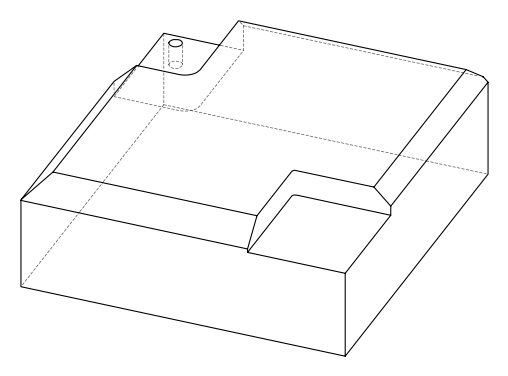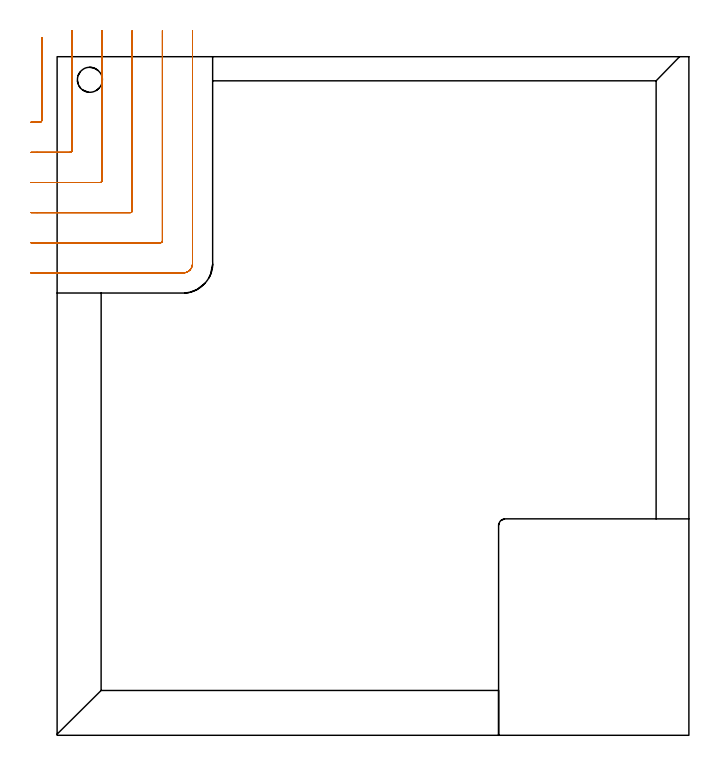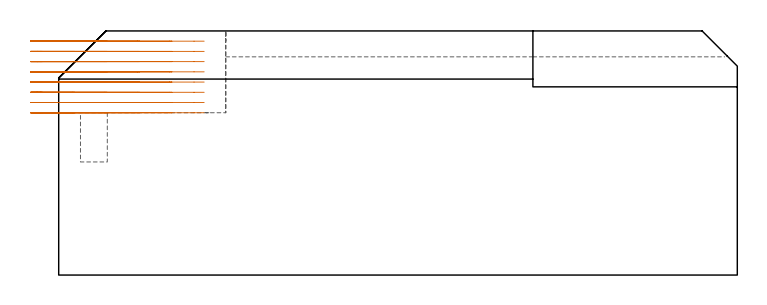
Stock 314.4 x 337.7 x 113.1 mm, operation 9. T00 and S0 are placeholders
(PLAN: 9 operations, 5 tool changes, 161.1 min)
(1 SPOT_DRILL | STEP1POCKET | NXT0321_9005460120000 | 0.04 min | 4180 mm3)
(2 DRILL_BLIND_HOLE_INTO_CENTER | STEP1POCKET | UGT0301_225 | 0.11 min | 2167 mm3)
(3 MILL_ROUGH_BLIND_HOLE_CONTOUR | STEP1POCKET | NXT0201_013 | Spiral | 0.29 min | 912 mm3)
(4 AREA_MILL | FG_CHAMFER_SURFACE | UGT0205_001 | 13.8 min | 56492 mm3)
(5 AREA_MILL_1 | FG_CHAMFER_SURFACE_1 | UGT0205_001 | 11.15 min | 31540 mm3)
(6 AREA_MILL_2 | FG_CHAMFER_SURFACE_2 | UGT0205_001 | 9.27 min | 16650 mm3)
(7 AREA_MILL_3 | FG_CHAMFER_SURFACE_3 | UGT0205_001 | 13.75 min | 51274 mm3)
(8 MILL_CORNER_NOTCH_RECTANGULAR | CORNER_NOTCH_RECTANGULAR | NXT0201_008 | Follow Part, ap 1.5, ae 75% | 99.42 min | 261088 mm3)
(9 MILL_CORNER_NOTCH_RECTANGULAR_1 | CORNER_NOTCH_RECTANGULAR_1 | UGT0201_094 | Follow Part, ap 5, ae 75% | 13.3 min | 336327 mm3)
(TOOL NXT0321_9005460120000 | NC Spot Drill, 142deg, 12mm, Carbide, Uncoated | D12 PA142 FL30 Z2)
(TOOL UGT0301_225 | Twist Drill 11.4 mm | D11.4 PA118 FL92 Z2)
(TOOL NXT0201_013 | ENDMILL 10mm | D10 FL30 Z4)
(TOOL UGT0205_001 | Chamfer Mill 20 x 3 x 45 deg. | D20 FL50 Z2)
(TOOL NXT0201_008 | ENDMILL 6mm [2P460-0600-NA 1630] | D6 FL26 Z6)
(TOOL UGT0201_094 | End mill 20 mm | D20 FL38 Z4)
(OP 9 MILL_CORNER_NOTCH_RECTANGULAR_1)
G17 G21 G94 G90
T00 M6
G54
G17 G0 G90 X-13. Y305.1 S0 M3
G43 Z123.1 H0
Z108.362
G94 G1 X-10. F250.
X-8.594 F500.
G3 X-7.6 Y306.094 R1.
G1 Y344.199
Y347.199 F250.
G0 Z123.1
X-13. Y290.1
Z108.362
G1 X-10.
X6.406 F500.
G3 X7.4 Y291.094 R1.
G1 Y347.7
Y350.7 F250.
G0 Z123.1
X-13. Y275.1
Z108.362
G1 X-10.
X21.405 F500.
G3 X22.4 Y276.095 R1.
G1 Y347.7
Y350.7 F250.
G0 Z123.1
X-13. Y260.1
Z108.362
G1 X-10.
X36.405 F500.
G3 X37.4 Y261.095 R1.
G1 Y347.7
Y350.7 F250.
G0 Z123.1
X-13. Y245.1
Z108.362
G1 X-10.
X51.405 F500.
G3 X52.4 Y246.095 R1.
G1 Y347.7
Y350.7 F250.
G0 Z123.1
X-13. Y230.1
Z108.362
G1 X-10.
X62.7 F500.
G3 X67.4 Y234.8 R4.7
G1 Y347.7
Y350.7 F250.
G0 Z123.1
X-13. Y305.1
Z103.625
G1 X-10.
X-8.594 F500.
G3 X-7.6 Y306.094 R1.
G1 Y344.199
Y347.199 F250.
G0 Z123.1
X-13. Y290.1
Z103.625
G1 X-10.
X6.406 F500.
G3 X7.4 Y291.094 R1.
G1 Y347.7
Y350.7 F250.
G0 Z123.1
X-13. Y275.1
Z103.625
G1 X-10.
X21.405 F500.
G3 X22.4 Y276.095 R1.
G1 Y347.7
Y350.7 F250.
G0 Z123.1
X-13. Y260.1
Z103.625
G1 X-10.
X36.405 F500.
G3 X37.4 Y261.095 R1.
G1 Y347.7
Y350.7 F250.
G0 Z123.1
X-13. Y245.1
Z103.625
G1 X-10.
X51.405 F500.
G3 X52.4 Y246.095 R1.
G1 Y347.7
Y350.7 F250.
G0 Z123.1
X-13. Y230.1
Z103.625
G1 X-10.
X62.7 F500.
G3 X67.4 Y234.8 R4.7
G1 Y347.7
Y350.7 F250.
G0 Z123.1
X-13. Y305.1
Z98.887
G1 X-10.
X-8.594 F500.
G3 X-7.6 Y306.094 R1.
G1 Y344.199
Y347.199 F250.
G0 Z123.1
X-13. Y290.1
Z98.887
G1 X-10.
X6.406 F500.
G3 X7.4 Y291.094 R1.
G1 Y347.7
Y350.7 F250.
G0 Z123.1
X-13. Y275.1
Z98.887
G1 X-10.
X21.405 F500.
G3 X22.4 Y276.095 R1.
G1 Y347.7
Y350.7 F250.
G0 Z123.1
X-13. Y260.1
Z98.887
G1 X-10.
X36.405 F500.
G3 X37.4 Y261.095 R1.
G1 Y347.7
Y350.7 F250.
G0 Z123.1
X-13. Y245.1
Z98.887
G1 X-10.
X51.405 F500.
G3 X52.4 Y246.095 R1.
G1 Y347.7
Y350.7 F250.
G0 Z123.1
X-13. Y230.1
Z98.887
G1 X-10.
X62.7 F500.
G3 X67.4 Y234.8 R4.7
G1 Y347.7
Y350.7 F250.
G0 Z123.1
X-13. Y305.1
Z94.15
G1 X-10.
X-8.594 F500.
G3 X-7.6 Y306.094 R1.
G1 Y344.199
Y347.199 F250.
G0 Z123.1
X-13. Y290.1
Z94.15
G1 X-10.
X6.406 F500.
G3 X7.4 Y291.094 R1.
G1 Y347.7
Y350.7 F250.
G0 Z123.1
X-13. Y275.1
Z94.15
G1 X-10.
X21.405 F500.
G3 X22.4 Y276.095 R1.
G1 Y347.7
Y350.7 F250.
G0 Z123.1
X-13. Y260.1
Z94.15
G1 X-10.
X36.405 F500.
G3 X37.4 Y261.095 R1.
G1 Y347.7
Y350.7 F250.
G0 Z123.1
X-13. Y245.1
Z94.15
G1 X-10.
X51.405 F500.
G3 X52.4 Y246.095 R1.
G1 Y347.7
Y350.7 F250.
G0 Z123.1
X-13. Y230.1
Z94.15
G1 X-10.
X62.7 F500.
G3 X67.4 Y234.8 R4.7
G1 Y347.7
Y350.7 F250.
G0 Z123.1
X-13. Y305.1
Z89.412
G1 X-10.
X-8.594 F500.
G3 X-7.6 Y306.094 R1.
G1 Y344.199
Y347.199 F250.
G0 Z123.1
X-13. Y290.1
Z89.412
G1 X-10.
X6.406 F500.
G3 X7.4 Y291.094 R1.
G1 Y347.7
Y350.7 F250.
G0 Z123.1
X-13. Y275.1
Z89.412
G1 X-10.
X21.405 F500.
G3 X22.4 Y276.095 R1.
G1 Y347.7
Y350.7 F250.
G0 Z123.1
X-13. Y260.1
Z89.412
G1 X-10.
X36.405 F500.
G3 X37.4 Y261.095 R1.
G1 Y347.7
Y350.7 F250.
G0 Z123.1
X-13. Y245.1
Z89.412
G1 X-10.
X51.405 F500.
G3 X52.4 Y246.095 R1.
G1 Y347.7
Y350.7 F250.
G0 Z123.1
X-13. Y230.1
Z89.412
G1 X-10.
X62.7 F500.
G3 X67.4 Y234.8 R4.7
G1 Y347.7
Y350.7 F250.
G0 Z123.1
X-13. Y305.1
Z84.675
G1 X-10.
X-8.594 F500.
G3 X-7.6 Y306.094 R1.
G1 Y344.199
Y347.199 F250.
G0 Z123.1
X-13. Y290.1
Z84.675
G1 X-10.
X6.406 F500.
G3 X7.4 Y291.094 R1.
G1 Y347.7
Y350.7 F250.
G0 Z123.1
X-13. Y275.1
Z84.675
G1 X-10.
X21.405 F500.
G3 X22.4 Y276.095 R1.
G1 Y347.7
Y350.7 F250.
G0 Z123.1
X-13. Y260.1
Z84.675
G1 X-10.
X36.405 F500.
G3 X37.4 Y261.095 R1.
G1 Y347.7
Y350.7 F250.
G0 Z123.1
X-13. Y245.1
Z84.675
G1 X-10.
X51.405 F500.
G3 X52.4 Y246.095 R1.
G1 Y347.7
Y350.7 F250.
G0 Z123.1
X-13. Y230.1
Z84.675
G1 X-10.
X62.7 F500.
G3 X67.4 Y234.8 R4.7
G1 Y347.7
Y350.7 F250.
G0 Z123.1
X-13. Y305.1
Z79.937
G1 X-10.
X-8.594 F500.
G3 X-7.6 Y306.094 R1.
G1 Y344.199
Y347.199 F250.
G0 Z123.1
X-13. Y290.1
Z79.937
G1 X-10.
X6.406 F500.
G3 X7.4 Y291.094 R1.
G1 Y347.7
Y350.7 F250.
G0 Z123.1
X-13. Y275.1
Z79.937
G1 X-10.
X21.405 F500.
G3 X22.4 Y276.095 R1.
G1 Y347.7
Y350.7 F250.
G0 Z123.1
X-13. Y260.1
Z79.937
G1 X-10.
X36.405 F500.
G3 X37.4 Y261.095 R1.
G1 Y347.7
Y350.7 F250.
G0 Z123.1
X-13. Y245.1
Z79.937
G1 X-10.
X51.405 F500.
G3 X52.4 Y246.095 R1.
G1 Y347.7
Y350.7 F250.
G0 Z123.1
X-13. Y230.1
Z79.937
G1 X-10.
X62.7 F500.
G3 X67.4 Y234.8 R4.7
G1 Y347.7
Y350.7 F250.
G0 Z123.1
X-13. Y305.1
Z75.2
G1 X-10.
X-8.594 F500.
G3 X-7.6 Y306.094 R1.
G1 Y344.199
Y347.199 F250.
G0 Z123.1
X-13. Y290.1
Z75.2
G1 X-10.
X6.406 F500.
G3 X7.4 Y291.094 R1.
G1 Y347.7
Y350.7 F250.
G0 Z123.1
X-13. Y275.1
Z75.2
G1 X-10.
X21.405 F500.
G3 X22.4 Y276.095 R1.
G1 Y347.7
Y350.7 F250.
G0 Z123.1
X-13. Y260.1
Z75.2
G1 X-10.
X36.405 F500.
G3 X37.4 Y261.095 R1.
G1 Y347.7
Y350.7 F250.
G0 Z123.1
X-13. Y245.1
Z75.2
G1 X-10.
X51.405 F500.
G3 X52.4 Y246.095 R1.
G1 Y347.7
Y350.7 F250.
G0 Z123.1
X-13. Y230.1
Z75.2
G1 X-10.
X62.7 F500.
G3 X67.4 Y234.8 R4.7
G1 Y347.7
Y350.7 F250.
G0 Z123.1
M5
M2
